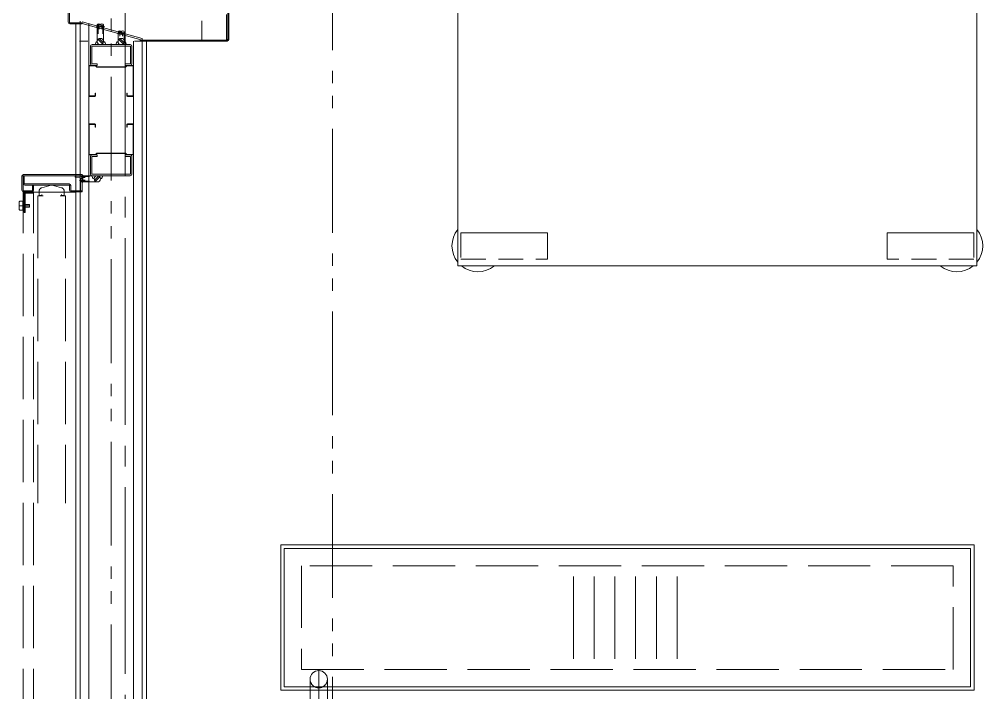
# Model space of a CAD drawing. Units: millimetres at full size. Extents: x -12803 to 120774, y -9413 to 101127.
# Drawn here: x 84822 to 86214, y 14629 to 15603 of the extents above; entities that cross this region are included whole.
import ezdxf

# ---------------------------------------------------------------- set-up
doc = ezdxf.new("R2010")
doc.units = ezdxf.units.MM
doc.header["$LTSCALE"] = 30
for name, pattern in [('CHAIN2', [12, 9, -1, 1, -1]), ('DASHED1', [1.8, 1.2, -0.6]), ('DASHED3', [4, 3, -1]), ('DOUBLE_CHAIN1', [8.8, 5, -1, 0.6, -0.6, 0.6, -1])]:
    doc.linetypes.add(name, pattern=pattern)
doc.layers.add('0-0_NoName', color=7, linetype='Continuous')
for name, color, linetype, lineweight in [('0-A_AIHO34-移動式板金', 7, 'Continuous', 15), ('0-B_AIHO37-移動式板金隠れ線', 7, 'DASHED1', 15), ('0-C_AIHO34-移動式板金LL', 7, 'Continuous', 15), ('0-D_AIHO47-移動式板金アウトライン', 7, 'DASHED1', 15), ('2-0_通芯', 7, 'DOUBLE_CHAIN1', 15), ('2-2_間仕切り芯', 7, 'DOUBLE_CHAIN1', 15), ('2-3_間仕切り', 7, 'Continuous', 15), ('2-A_建具', 7, 'Continuous', 15), ('2-B_金物', 7, 'Continuous', 15), ('3-2_AIHO08-壁芯', 7, 'CHAIN2', 15)]:
    doc.layers.add(name, color=color, linetype=linetype, lineweight=lineweight)

# ---------------------------------------------------------------- blocks, each defined once
blk = doc.blocks.new('グループ部品-732')
at = {"layer": '0-A_AIHO34-移動式板金'}
for p, q in [((85455.36, 15846.41), (85455.36, 15246.41)), ((86205.36, 15246.41), (86205.36, 15846.41)), ((85455.36, 15246.41), (86205.36, 15246.41))]:
    blk.add_line(p, q, dxfattribs=at)
at = {"layer": '0-B_AIHO37-移動式板金隠れ線'}
for p, q in [((85459.86, 15294.41), (85584.86, 15294.41)), ((85584.86, 15294.41), (85584.86, 15256.41)), ((86200.86, 15294.41), (86075.86, 15294.41)), ((86075.86, 15294.41), (86075.86, 15256.41)), ((86200.86, 15294.41), (86200.86, 15256.41)), ((86200.86, 15256.41), (86075.86, 15256.41))]:
    blk.add_line(p, q, dxfattribs=at)
blk.add_lwpolyline([(85459.86, 15294.41), (85459.86, 15256.41), (85584.86, 15256.41)], dxfattribs=at)
at = {"layer": '0-C_AIHO34-移動式板金LL'}
for centre, start, end in [((85484.36, 15275.41), 140.65417, 219.34583), ((86176.36, 15275.41), 320.65417, 39.34583), ((85484.36, 15275.41), 230.65417, 309.34583), ((86176.36, 15275.41), 230.65417, 309.34583)]:
    blk.add_arc(centre, 37.5, start, end, dxfattribs=at)
at = {"layer": '0-D_AIHO47-移動式板金アウトライン', "linetype": 'Continuous'}
blk.add_lwpolyline([(85455.36, 15246.41), (86205.36, 15246.41), (86205.36, 15846.41), (85455.36, 15846.41)], close=True, dxfattribs=at)
at = {"layer": '0-D_AIHO47-移動式板金アウトライン'}
for points in [[(85584.86, 15294.41), (85459.86, 15294.41), (85459.86, 15256.41), (85584.86, 15256.41)], [(86075.86, 15294.41), (86200.86, 15294.41), (86200.86, 15256.41), (86075.86, 15256.41)]]:
    blk.add_lwpolyline(points, close=True, dxfattribs=at)
at = {"layer": '2-2_間仕切り芯'}
blk.add_line((84954.36, 20799.98), (84954.36, 8296.99), dxfattribs=at)
at = {"layer": '2-3_間仕切り'}
for p, q in [((84903.36, 15596.41), (84903.36, 14428.41)), ((84909.36, 15596.41), (84909.36, 14428.41)), ((84921.86, 15596.41), (84921.86, 14428.41)), ((84986.86, 15571.41), (84986.86, 14428.41)), ((84999.36, 15571.41), (84999.36, 14517.41)), ((85005.36, 15571.41), (85005.36, 14528.91))]:
    blk.add_line(p, q, dxfattribs=at)
at = {"layer": '2-A_建具', "linetype": 'DASHED3'}
for p, q in [((85085.36, 16800.56), (85085.36, 15571.41)), ((84999.36, 15575.31), (84909.36, 15600.31)), ((84909.36, 15600.31), (84909.36, 15598.01)), ((84999.36, 15573.01), (84909.36, 15598.01)), ((84999.36, 15573.01), (84999.36, 15575.31)), ((84867.81, 15363.34), (84854, 15359.44)), ((84868.9, 15363.34), (84882.71, 15359.44)), ((84827.36, 13373.91), (84827.36, 15353.41)), ((84902.36, 15352.91), (84827.36, 15352.91)), ((84828.56, 15323.41), (84828.56, 15351.01)), ((84830.96, 15353.41), (84841.56, 15353.41)), ((84841.56, 15351.81), (84841.56, 15353.41)), ((84842.36, 13373.91), (84842.36, 15353.41)), ((84855.86, 15347.51), (84848.36, 15347.51)), ((84848.36, 15347.51), (84848.36, 14903.41)), ((84850.36, 15354.63), (84850.36, 15348.71)), ((84850.66, 15348.41), (84854.36, 15348.41)), ((84854.36, 15349.61), (84854.36, 15348.41)), ((84888.36, 15347.51), (84880.86, 15347.51)), ((84882.36, 15349.61), (84882.36, 15348.41)), ((84882.36, 15348.41), (84886.06, 15348.41)), ((84886.36, 15354.63), (84886.36, 15348.71)), ((84888.36, 15347.51), (84888.36, 14903.41)), ((84822.56, 15339.91), (84821.56, 15338.91)), ((84821.56, 15338.91), (84821.56, 15327.91)), ((84821.56, 15333.41), (84836.56, 15333.41)), ((84822.56, 15339.91), (84826.06, 15339.91)), ((84826.56, 15339.41), (84826.06, 15339.91)), ((84826.56, 15339.41), (84826.56, 15327.41)), ((84826.56, 15338.41), (84827.36, 15338.41)), ((84836.16, 15335.41), (84827.36, 15335.41)), ((84836.16, 15331.41), (84827.36, 15331.41)), ((84836.56, 15335.01), (84836.16, 15335.41)), ((84821.56, 15327.91), (84822.56, 15326.91)), ((84822.56, 15326.91), (84826.06, 15326.91)), ((84826.56, 15327.41), (84826.06, 15326.91)), ((84826.56, 15328.41), (84827.36, 15328.41)), ((84828.56, 15323.41), (84830.16, 15323.41)), ((85254.36, 14477.41), (85254.36, 14662.41))]:
    blk.add_line(p, q, dxfattribs=at)
at = {"layer": '2-A_建具'}
for p, q in [((84892.36, 15619.01), (84892.36, 15598.81)), ((84893.96, 15619.81), (84893.96, 15598.01)), ((85121.16, 15574.01), (85121.16, 15609.81)), ((85122.76, 15573.01), (85122.76, 15619.81)), ((85124.36, 15573.81), (85124.36, 15619.01)), ((84912.36, 15598.01), (84893.96, 15598.01)), ((84894.76, 15596.41), (84912.36, 15596.41)), ((84912.36, 15598.01), (84912.36, 15596.41)), ((84934.36, 15594.91), (84934.36, 15570.91)), ((84935.36, 15596.07), (84935.36, 15582.21)), ((84936.86, 15596.4), (84936.86, 15588.65)), ((84943.36, 15594.91), (84943.36, 15570.91)), ((84940.86, 15593.42), (84940.86, 15588.65)), ((84942.36, 15593.76), (84942.36, 15582.21)), ((84964.36, 15584.91), (84964.36, 15570.91)), ((84965.36, 15586.07), (84965.36, 15582.21)), ((84966.86, 15586.4), (84966.86, 15578.65)), ((84970.86, 15583.42), (84970.86, 15578.65)), ((84972.36, 15583.76), (84972.36, 15582.21)), ((84973.36, 15584.91), (84973.36, 15570.91)), ((84920.86, 15571.41), (84908.36, 15571.41)), ((84981.96, 15566.41), (84926.76, 15566.41)), ((84941.72, 15567.44), (84935.39, 15573.78)), ((84943.14, 15568.86), (84936.99, 15575.01)), ((84971.72, 15567.44), (84965.39, 15573.78)), ((84973.14, 15568.86), (84966.99, 15575.01)), ((84987.86, 15571.41), (85121.96, 15571.41)), ((84996.36, 15571.41), (84996.36, 15573.01)), ((85122.76, 15573.01), (84996.36, 15573.01)), ((85122.76, 15574.01), (85121.16, 15574.01)), ((84924.36, 15564.01), (84924.36, 15538.81)), ((84926.66, 15564.11), (84926.66, 15538.71)), ((84982.06, 15564.11), (84926.66, 15564.11)), ((84982.06, 15564.11), (84982.06, 15538.71)), ((84984.36, 15564.01), (84984.36, 15538.81)), ((84934.36, 15538.71), (84926.66, 15538.71)), ((84934.36, 15538.71), (84934.36, 15536.41)), ((84974.36, 15538.71), (84974.36, 15536.41)), ((84982.06, 15538.71), (84974.36, 15538.71)), ((84921.86, 15535.21), (84921.86, 15492.61)), ((84922.66, 15535.61), (84922.66, 15492.21)), ((84931.52, 15535.61), (84922.66, 15535.61)), ((84923.06, 15536.41), (84934.36, 15536.41)), ((84931.52, 15535.61), (84933.52, 15533.61)), ((84932.21, 15536.06), (84933.86, 15534.41)), ((84975.19, 15533.61), (84933.52, 15533.61)), ((84974.86, 15534.41), (84933.86, 15534.41)), ((84974.36, 15536.41), (84985.66, 15536.41)), ((84974.86, 15534.41), (84976.5, 15536.06)), ((84975.19, 15533.61), (84977.19, 15535.61)), ((84986.06, 15535.61), (84977.19, 15535.61)), ((84986.06, 15535.61), (84986.06, 15492.21)), ((84986.86, 15535.21), (84986.86, 15492.61)), ((84931.06, 15496.41), (84931.06, 15492.21)), ((84931.06, 15496.41), (84931.86, 15496.41)), ((84931.86, 15496.41), (84931.86, 15492.61)), ((84976.86, 15496.41), (84976.86, 15492.61)), ((84976.86, 15496.41), (84977.66, 15496.41)), ((84977.66, 15496.41), (84977.66, 15492.21)), ((84931.06, 15492.21), (84922.66, 15492.21)), ((84923.06, 15491.41), (84930.66, 15491.41)), ((84986.06, 15492.21), (84977.66, 15492.21)), ((84978.06, 15491.41), (84985.66, 15491.41)), ((84921.86, 15408.01), (84921.86, 15450.61)), ((84922.66, 15407.61), (84922.66, 15451.01)), ((84922.66, 15451.01), (84931.06, 15451.01)), ((84930.66, 15451.81), (84923.06, 15451.81)), ((84931.86, 15446.81), (84931.86, 15450.61)), ((84977.66, 15451.01), (84986.06, 15451.01)), ((84977.66, 15446.81), (84977.66, 15451.01)), ((84985.66, 15451.81), (84978.06, 15451.81)), ((84986.86, 15408.01), (84986.86, 15450.61)), ((84922.66, 15407.61), (84931.52, 15407.61)), ((84923.06, 15406.81), (84934.36, 15406.81)), ((84924.36, 15379.21), (84924.36, 15404.41)), ((84926.66, 15404.51), (84934.36, 15404.51)), ((84926.66, 15379.11), (84926.66, 15404.51)), ((84933.52, 15409.61), (84931.52, 15407.61)), ((84933.86, 15408.81), (84932.21, 15407.16)), ((84933.52, 15409.61), (84975.19, 15409.61)), ((84933.86, 15408.81), (84974.86, 15408.81)), ((84934.36, 15404.51), (84934.36, 15406.81)), ((84974.36, 15404.51), (84982.06, 15404.51)), ((84976.5, 15407.16), (84974.86, 15408.81)), ((84977.19, 15407.61), (84975.19, 15409.61)), ((84984.36, 15379.21), (84984.36, 15404.41)), ((84825.36, 15376.01), (84825.36, 15355.81)), ((84826.96, 15376.81), (84912.36, 15376.81)), ((84826.96, 15376.81), (84826.96, 15355.01)), ((84912.36, 15378.41), (84827.76, 15378.41)), ((84909.06, 15374.51), (84902.36, 15374.51)), ((84910.06, 15355.01), (84910.06, 15373.51)), ((84910.46, 15376.81), (84934.36, 15376.81)), ((84911.61, 15375.81), (84923.16, 15375.81)), ((84911.94, 15374.31), (84916.72, 15374.31)), ((84912.36, 15378.41), (84912.36, 15376.81)), ((84926.76, 15376.81), (84981.96, 15376.81)), ((84936.22, 15376.41), (84930.26, 15370.44)), ((84937.82, 15375.18), (84931.49, 15368.84)), ((84828.56, 15365.01), (84893.56, 15365.01)), ((84829.36, 15363.41), (84894.36, 15363.41)), ((84840.76, 15363.41), (84840.76, 15355.01)), ((84842.36, 15363.41), (84842.36, 15355.81)), ((84894.36, 15363.41), (84894.36, 15355.81)), ((84895.96, 15362.61), (84895.96, 15355.01)), ((84908.97, 15370.31), (84916.72, 15370.31)), ((84909.3, 15368.81), (84923.16, 15368.81)), ((84910.46, 15367.81), (84934.36, 15367.81)), ((84840.76, 15355.01), (84826.96, 15355.01)), ((84839.96, 15353.41), (84827.76, 15353.41)), ((84895.96, 15355.01), (84912.36, 15355.01)), ((84912.36, 15353.41), (84896.76, 15353.41)), ((85241.86, 14591.41), (85241.86, 14648.91)), ((85266.86, 14591.41), (85266.86, 14648.91))]:
    blk.add_line(p, q, dxfattribs=at)
for points in [[(84931.86, 15446.81), (84931.06, 15446.81), (84931.06, 15451.01)], [(84977.66, 15446.81), (84976.86, 15446.81), (84976.86, 15450.61)], [(84977.19, 15407.61), (84986.06, 15407.61), (84986.06, 15451.01)], [(84926.66, 15379.11), (84982.06, 15379.11), (84982.06, 15404.51)], [(84974.36, 15404.51), (84974.36, 15406.81), (84985.66, 15406.81)], [(84826.96, 15375.81), (84828.56, 15375.81), (84828.56, 15365.01)], [(84908.96, 15376.81), (84902.36, 15376.81), (84902.36, 15374.51)], [(84912.36, 15353.41), (84912.36, 15355.01), (84912.36, 15373.41)]]:
    blk.add_lwpolyline(points, dxfattribs=at)
at = {"layer": '2-A_建具', "linetype": 'DASHED3'}
for points in [[(84830.16, 15323.41), (84830.16, 15351.81), (84841.56, 15351.81)], [(84836.56, 15335.01), (84836.56, 15331.81), (84836.16, 15331.41)]]:
    blk.add_lwpolyline(points, dxfattribs=at)
at = {"layer": '2-A_建具'}
for centre in [(84938.86, 15570.91), (84968.86, 15570.91), (84934.36, 15372.31)]:
    blk.add_circle(centre, 4.5, dxfattribs=at)
for centre, radius, start, end in [((84894.76, 15598.81), 2.4, 180, 270), ((84936.61, 15593.97), 2.44, 22.61986, 157.38014), ((84941.11, 15593.97), 2.44, 22.61986, 157.38014), ((84941.11, 15595.85), 2.44, 202.61986, 337.38014), ((84934.36, 15593.01), 1, 180, 0), ((84936.16, 15593.01), 1, 205.84193, 0), ((84937.96, 15593.01), 1, 205.84193, 0), ((84939.76, 15593.01), 1, 205.84193, 0), ((84941.56, 15593.01), 1, 205.84193, 0), ((84943.36, 15593.01), 1, 205.84193, 0), ((84964.36, 15583.01), 1, 180, 0), ((84966.61, 15583.97), 2.44, 22.61986, 157.38014), ((84966.16, 15583.01), 1, 205.84193, 0), ((84967.96, 15583.01), 1, 205.84193, 0), ((84971.11, 15583.97), 2.44, 22.61986, 157.38014), ((84971.11, 15585.85), 2.44, 202.61986, 337.38014), ((84969.76, 15583.01), 1, 205.84193, 0), ((84971.56, 15583.01), 1, 205.84193, 0), ((84973.36, 15583.01), 1, 205.84193, 0), ((84926.76, 15564.01), 2.4, 90, 180), ((84935.4, 15566.98), 4.02, 104.9838, 188.17994), ((84942.32, 15566.98), 4.02, 351.82006, 75.0162), ((84965.4, 15566.98), 4.02, 104.9838, 188.17994), ((84972.32, 15566.98), 4.02, 351.82006, 75.0162), ((84981.96, 15564.01), 2.4, 0, 90), ((85121.96, 15573.81), 2.4, 270, 0), ((84926.76, 15538.81), 2.4, 180, 270), ((84981.96, 15538.81), 2.4, 270, 0), ((84923.06, 15535.21), 1.2, 90, 180), ((84931.36, 15535.21), 1.2, 45, 90), ((84977.35, 15535.21), 1.2, 90, 135), ((84985.66, 15535.21), 1.2, 0, 90), ((84923.06, 15492.61), 1.2, 180, 270), ((84930.66, 15492.61), 1.2, 270, 0), ((84978.06, 15492.61), 1.2, 180, 270), ((84985.66, 15492.61), 1.2, 270, 0), ((84923.06, 15450.61), 1.2, 90, 180), ((84930.66, 15450.61), 1.2, 0, 90), ((84978.06, 15450.61), 1.2, 90, 180), ((84985.66, 15450.61), 1.2, 0, 90), ((84923.06, 15408.01), 1.2, 180, 270), ((84926.76, 15404.41), 2.4, 90, 180), ((84931.36, 15408.01), 1.2, 270, 315), ((84977.35, 15408.01), 1.2, 225, 270), ((84981.96, 15404.41), 2.4, 0, 90), ((84985.66, 15408.01), 1.2, 270, 0), ((84827.76, 15376.01), 2.4, 90, 180), ((84911.39, 15374.56), 2.44, 112.61986, 247.38014), ((84911.39, 15370.06), 2.44, 112.61986, 247.38014), ((84908.96, 15373.41), 3.4, 0, 90), ((84909.06, 15373.51), 1, 0, 90), ((84909.52, 15374.56), 2.44, 292.61986, 67.38014), ((84912.36, 15376.81), 1, 295.84193, 90), ((84912.36, 15375.01), 1, 295.84193, 90), ((84912.36, 15373.21), 1, 295.84193, 90), ((84912.36, 15371.41), 1, 295.84193, 90), ((84926.76, 15379.21), 2.4, 180, 270), ((84930.9, 15376.24), 4.02, 171.82006, 255.0162), ((84937.82, 15376.24), 4.02, 284.9838, 8.17994), ((84981.96, 15379.21), 2.4, 270, 0), ((84829.36, 15365.81), 2.4, 180, 270), ((84893.56, 15362.61), 2.4, 0, 90), ((84912.36, 15369.61), 1, 295.84193, 90), ((84912.36, 15367.81), 1, 270, 90), ((84827.76, 15355.81), 2.4, 180, 270), ((84839.96, 15355.81), 2.4, 270, 0), ((84896.76, 15355.81), 2.4, 180, 270), ((85254.36, 14648.91), 12.5, 0, 180)]:
    blk.add_arc(centre, radius, start, end, dxfattribs=at)
at = {"layer": '2-A_建具', "linetype": 'DASHED3'}
for centre, radius, start, end in [((84855.36, 15354.63), 5, 105.75454, 180), ((84868.36, 15361.41), 2, 74.24546, 105.75454), ((84881.36, 15354.63), 5, 0, 74.24546), ((84830.96, 15351.01), 2.4, 90, 180), ((84850.66, 15348.71), 0.3, 180, 270), ((84886.06, 15348.71), 0.3, 270, 0), ((85254.36, 14648.91), 12.5, 180, 0)]:
    blk.add_arc(centre, radius, start, end, dxfattribs=at)
at = {"layer": '2-B_金物'}
for p, q in [((85199.36, 14842.91), (85199.36, 14632.91)), ((86201.36, 14842.91), (85199.36, 14842.91)), ((86201.36, 14632.91), (86201.36, 14842.91)), ((85204.36, 14837.91), (85204.36, 14637.91)), ((86196.36, 14837.91), (85204.36, 14837.91)), ((86196.36, 14637.91), (86196.36, 14837.91)), ((85622.28, 14678.47), (85622.28, 14797.35)), ((85652.28, 14678.47), (85652.28, 14797.35)), ((85682.28, 14678.47), (85682.28, 14797.35)), ((85712.28, 14678.47), (85712.28, 14797.35)), ((85742.28, 14678.47), (85742.28, 14797.35)), ((85772.28, 14678.47), (85772.28, 14797.35)), ((85204.36, 14637.91), (86196.36, 14637.91)), ((85199.36, 14632.91), (86201.36, 14632.91))]:
    blk.add_line(p, q, dxfattribs=at)
at = {"layer": '2-B_金物', "linetype": 'DASHED3'}
for p, q in [((85229.36, 14812.91), (85229.36, 14662.91)), ((86171.36, 14812.91), (85229.36, 14812.91)), ((86171.36, 14662.91), (86171.36, 14812.91)), ((85229.36, 14662.91), (86171.36, 14662.91))]:
    blk.add_line(p, q, dxfattribs=at)
at = {"layer": '3-2_AIHO08-壁芯'}
blk.add_line((84974.36, 19246.41), (84974.36, 13296.41), dxfattribs=at)
blk = doc.blocks.new('グループ部品-763')
at = {"layer": '0-A_AIHO34-移動式板金'}
for p, q in [((85455.36, 15846.41), (85455.36, 15246.41)), ((86205.36, 15246.41), (86205.36, 15846.41)), ((85455.36, 15246.41), (86205.36, 15246.41))]:
    blk.add_line(p, q, dxfattribs=at)
at = {"layer": '0-B_AIHO37-移動式板金隠れ線'}
for p, q in [((85459.86, 15294.41), (85584.86, 15294.41)), ((85584.86, 15294.41), (85584.86, 15256.41)), ((86200.86, 15294.41), (86075.86, 15294.41)), ((86075.86, 15294.41), (86075.86, 15256.41)), ((86200.86, 15294.41), (86200.86, 15256.41)), ((86200.86, 15256.41), (86075.86, 15256.41))]:
    blk.add_line(p, q, dxfattribs=at)
blk.add_lwpolyline([(85459.86, 15294.41), (85459.86, 15256.41), (85584.86, 15256.41)], dxfattribs=at)
at = {"layer": '0-C_AIHO34-移動式板金LL'}
for centre, start, end in [((85484.36, 15275.41), 140.65417, 219.34583), ((86176.36, 15275.41), 320.65417, 39.34583), ((85484.36, 15275.41), 230.65417, 309.34583), ((86176.36, 15275.41), 230.65417, 309.34583)]:
    blk.add_arc(centre, 37.5, start, end, dxfattribs=at)
at = {"layer": '0-D_AIHO47-移動式板金アウトライン', "linetype": 'Continuous'}
blk.add_lwpolyline([(85455.36, 15246.41), (86205.36, 15246.41), (86205.36, 15846.41), (85455.36, 15846.41)], close=True, dxfattribs=at)
at = {"layer": '0-D_AIHO47-移動式板金アウトライン'}
for points in [[(85584.86, 15294.41), (85459.86, 15294.41), (85459.86, 15256.41), (85584.86, 15256.41)], [(86075.86, 15294.41), (86200.86, 15294.41), (86200.86, 15256.41), (86075.86, 15256.41)]]:
    blk.add_lwpolyline(points, close=True, dxfattribs=at)
at = {"layer": '2-2_間仕切り芯'}
blk.add_line((84954.36, 20799.98), (84954.36, 8296.99), dxfattribs=at)
at = {"layer": '2-A_建具', "linetype": 'DASHED3'}
for p, q in [((85085.36, 16800.56), (85085.36, 15571.41)), ((84999.36, 15575.31), (84909.36, 15600.31)), ((84909.36, 15600.31), (84909.36, 15598.01)), ((84999.36, 15573.01), (84909.36, 15598.01)), ((84999.36, 15573.01), (84999.36, 15575.31)), ((84867.81, 15363.34), (84854, 15359.44)), ((84868.9, 15363.34), (84882.71, 15359.44)), ((84827.36, 13373.91), (84827.36, 15353.41)), ((84902.36, 15352.91), (84827.36, 15352.91)), ((84828.56, 15323.41), (84828.56, 15351.01)), ((84830.96, 15353.41), (84841.56, 15353.41)), ((84841.56, 15351.81), (84841.56, 15353.41)), ((84842.36, 13373.91), (84842.36, 15353.41)), ((84855.86, 15347.51), (84848.36, 15347.51)), ((84848.36, 15347.51), (84848.36, 14903.41)), ((84850.36, 15354.63), (84850.36, 15348.71)), ((84850.66, 15348.41), (84854.36, 15348.41)), ((84854.36, 15349.61), (84854.36, 15348.41)), ((84888.36, 15347.51), (84880.86, 15347.51)), ((84882.36, 15349.61), (84882.36, 15348.41)), ((84882.36, 15348.41), (84886.06, 15348.41)), ((84886.36, 15354.63), (84886.36, 15348.71)), ((84888.36, 15347.51), (84888.36, 14903.41)), ((84822.56, 15339.91), (84821.56, 15338.91)), ((84821.56, 15338.91), (84821.56, 15327.91)), ((84821.56, 15333.41), (84836.56, 15333.41)), ((84822.56, 15339.91), (84826.06, 15339.91)), ((84826.56, 15339.41), (84826.06, 15339.91)), ((84826.56, 15339.41), (84826.56, 15327.41)), ((84826.56, 15338.41), (84827.36, 15338.41)), ((84836.16, 15335.41), (84827.36, 15335.41)), ((84836.16, 15331.41), (84827.36, 15331.41)), ((84836.56, 15335.01), (84836.16, 15335.41)), ((84821.56, 15327.91), (84822.56, 15326.91)), ((84822.56, 15326.91), (84826.06, 15326.91)), ((84826.56, 15327.41), (84826.06, 15326.91)), ((84826.56, 15328.41), (84827.36, 15328.41)), ((84828.56, 15323.41), (84830.16, 15323.41))]:
    blk.add_line(p, q, dxfattribs=at)
at = {"layer": '2-A_建具'}
for p, q in [((84892.36, 15619.01), (84892.36, 15598.81)), ((84893.96, 15619.81), (84893.96, 15598.01)), ((85121.16, 15574.01), (85121.16, 15609.81)), ((85122.76, 15573.01), (85122.76, 15619.81)), ((85124.36, 15573.81), (85124.36, 15619.01)), ((84912.36, 15598.01), (84893.96, 15598.01)), ((84894.76, 15596.41), (84912.36, 15596.41)), ((84912.36, 15598.01), (84912.36, 15596.41)), ((84934.36, 15594.91), (84934.36, 15570.91)), ((84935.36, 15596.07), (84935.36, 15582.21)), ((84936.86, 15596.4), (84936.86, 15588.65)), ((84943.36, 15594.91), (84943.36, 15570.91)), ((84940.86, 15593.42), (84940.86, 15588.65)), ((84942.36, 15593.76), (84942.36, 15582.21)), ((84964.36, 15584.91), (84964.36, 15570.91)), ((84965.36, 15586.07), (84965.36, 15582.21)), ((84966.86, 15586.4), (84966.86, 15578.65)), ((84970.86, 15583.42), (84970.86, 15578.65)), ((84972.36, 15583.76), (84972.36, 15582.21)), ((84973.36, 15584.91), (84973.36, 15570.91)), ((84920.86, 15571.41), (84908.36, 15571.41)), ((84981.96, 15566.41), (84926.76, 15566.41)), ((84941.72, 15567.44), (84935.39, 15573.78)), ((84943.14, 15568.86), (84936.99, 15575.01)), ((84971.72, 15567.44), (84965.39, 15573.78)), ((84973.14, 15568.86), (84966.99, 15575.01)), ((84987.86, 15571.41), (85121.96, 15571.41)), ((84996.36, 15571.41), (84996.36, 15573.01)), ((85122.76, 15573.01), (84996.36, 15573.01)), ((85122.76, 15574.01), (85121.16, 15574.01)), ((84924.36, 15564.01), (84924.36, 15538.81)), ((84926.66, 15564.11), (84926.66, 15538.71)), ((84982.06, 15564.11), (84926.66, 15564.11)), ((84982.06, 15564.11), (84982.06, 15538.71)), ((84984.36, 15564.01), (84984.36, 15538.81)), ((84934.36, 15538.71), (84926.66, 15538.71)), ((84934.36, 15538.71), (84934.36, 15536.41)), ((84974.36, 15538.71), (84974.36, 15536.41)), ((84982.06, 15538.71), (84974.36, 15538.71)), ((84921.86, 15535.21), (84921.86, 15492.61)), ((84922.66, 15535.61), (84922.66, 15492.21)), ((84931.52, 15535.61), (84922.66, 15535.61)), ((84923.06, 15536.41), (84934.36, 15536.41)), ((84931.52, 15535.61), (84933.52, 15533.61)), ((84932.21, 15536.06), (84933.86, 15534.41)), ((84975.19, 15533.61), (84933.52, 15533.61)), ((84974.86, 15534.41), (84933.86, 15534.41)), ((84974.36, 15536.41), (84985.66, 15536.41)), ((84974.86, 15534.41), (84976.5, 15536.06)), ((84975.19, 15533.61), (84977.19, 15535.61)), ((84986.06, 15535.61), (84977.19, 15535.61)), ((84986.06, 15535.61), (84986.06, 15492.21)), ((84986.86, 15535.21), (84986.86, 15492.61)), ((84931.06, 15496.41), (84931.06, 15492.21)), ((84931.06, 15496.41), (84931.86, 15496.41)), ((84931.86, 15496.41), (84931.86, 15492.61)), ((84976.86, 15496.41), (84976.86, 15492.61)), ((84976.86, 15496.41), (84977.66, 15496.41)), ((84977.66, 15496.41), (84977.66, 15492.21)), ((84931.06, 15492.21), (84922.66, 15492.21)), ((84923.06, 15491.41), (84930.66, 15491.41)), ((84986.06, 15492.21), (84977.66, 15492.21)), ((84978.06, 15491.41), (84985.66, 15491.41)), ((84921.86, 15408.01), (84921.86, 15450.61)), ((84922.66, 15407.61), (84922.66, 15451.01)), ((84922.66, 15451.01), (84931.06, 15451.01)), ((84930.66, 15451.81), (84923.06, 15451.81)), ((84931.86, 15446.81), (84931.86, 15450.61)), ((84977.66, 15451.01), (84986.06, 15451.01)), ((84977.66, 15446.81), (84977.66, 15451.01)), ((84985.66, 15451.81), (84978.06, 15451.81)), ((84986.86, 15408.01), (84986.86, 15450.61)), ((84922.66, 15407.61), (84931.52, 15407.61)), ((84923.06, 15406.81), (84934.36, 15406.81)), ((84924.36, 15379.21), (84924.36, 15404.41)), ((84926.66, 15404.51), (84934.36, 15404.51)), ((84926.66, 15379.11), (84926.66, 15404.51)), ((84933.52, 15409.61), (84931.52, 15407.61)), ((84933.86, 15408.81), (84932.21, 15407.16)), ((84933.52, 15409.61), (84975.19, 15409.61)), ((84933.86, 15408.81), (84974.86, 15408.81)), ((84934.36, 15404.51), (84934.36, 15406.81)), ((84974.36, 15404.51), (84982.06, 15404.51)), ((84976.5, 15407.16), (84974.86, 15408.81)), ((84977.19, 15407.61), (84975.19, 15409.61)), ((84984.36, 15379.21), (84984.36, 15404.41)), ((84825.36, 15376.01), (84825.36, 15355.81)), ((84826.96, 15376.81), (84912.36, 15376.81)), ((84826.96, 15376.81), (84826.96, 15355.01)), ((84912.36, 15378.41), (84827.76, 15378.41)), ((84909.06, 15374.51), (84902.36, 15374.51)), ((84910.06, 15355.01), (84910.06, 15373.51)), ((84910.46, 15376.81), (84934.36, 15376.81)), ((84911.61, 15375.81), (84923.16, 15375.81)), ((84911.94, 15374.31), (84916.72, 15374.31)), ((84912.36, 15378.41), (84912.36, 15376.81)), ((84926.76, 15376.81), (84981.96, 15376.81)), ((84936.22, 15376.41), (84930.26, 15370.44)), ((84937.82, 15375.18), (84931.49, 15368.84)), ((84828.56, 15365.01), (84893.56, 15365.01)), ((84829.36, 15363.41), (84894.36, 15363.41)), ((84840.76, 15363.41), (84840.76, 15355.01)), ((84842.36, 15363.41), (84842.36, 15355.81)), ((84894.36, 15363.41), (84894.36, 15355.81)), ((84895.96, 15362.61), (84895.96, 15355.01)), ((84908.97, 15370.31), (84916.72, 15370.31)), ((84909.3, 15368.81), (84923.16, 15368.81)), ((84910.46, 15367.81), (84934.36, 15367.81)), ((84840.76, 15355.01), (84826.96, 15355.01)), ((84839.96, 15353.41), (84827.76, 15353.41)), ((84895.96, 15355.01), (84912.36, 15355.01)), ((84912.36, 15353.41), (84896.76, 15353.41))]:
    blk.add_line(p, q, dxfattribs=at)
for points in [[(84931.86, 15446.81), (84931.06, 15446.81), (84931.06, 15451.01)], [(84977.66, 15446.81), (84976.86, 15446.81), (84976.86, 15450.61)], [(84977.19, 15407.61), (84986.06, 15407.61), (84986.06, 15451.01)], [(84926.66, 15379.11), (84982.06, 15379.11), (84982.06, 15404.51)], [(84974.36, 15404.51), (84974.36, 15406.81), (84985.66, 15406.81)], [(84826.96, 15375.81), (84828.56, 15375.81), (84828.56, 15365.01)], [(84908.96, 15376.81), (84902.36, 15376.81), (84902.36, 15374.51)], [(84912.36, 15353.41), (84912.36, 15355.01), (84912.36, 15373.41)]]:
    blk.add_lwpolyline(points, dxfattribs=at)
at = {"layer": '2-A_建具', "linetype": 'DASHED3'}
for points in [[(84830.16, 15323.41), (84830.16, 15351.81), (84841.56, 15351.81)], [(84836.56, 15335.01), (84836.56, 15331.81), (84836.16, 15331.41)]]:
    blk.add_lwpolyline(points, dxfattribs=at)
at = {"layer": '2-A_建具'}
for centre in [(84938.86, 15570.91), (84968.86, 15570.91), (84934.36, 15372.31)]:
    blk.add_circle(centre, 4.5, dxfattribs=at)
for centre, radius, start, end in [((84894.76, 15598.81), 2.4, 180, 270), ((84936.61, 15593.97), 2.44, 22.61986, 157.38014), ((84941.11, 15593.97), 2.44, 22.61986, 157.38014), ((84941.11, 15595.85), 2.44, 202.61986, 337.38014), ((84934.36, 15593.01), 1, 180, 0), ((84936.16, 15593.01), 1, 205.84193, 0), ((84937.96, 15593.01), 1, 205.84193, 0), ((84939.76, 15593.01), 1, 205.84193, 0), ((84941.56, 15593.01), 1, 205.84193, 0), ((84943.36, 15593.01), 1, 205.84193, 0), ((84964.36, 15583.01), 1, 180, 0), ((84966.61, 15583.97), 2.44, 22.61986, 157.38014), ((84966.16, 15583.01), 1, 205.84193, 0), ((84967.96, 15583.01), 1, 205.84193, 0), ((84971.11, 15583.97), 2.44, 22.61986, 157.38014), ((84971.11, 15585.85), 2.44, 202.61986, 337.38014), ((84969.76, 15583.01), 1, 205.84193, 0), ((84971.56, 15583.01), 1, 205.84193, 0), ((84973.36, 15583.01), 1, 205.84193, 0), ((84926.76, 15564.01), 2.4, 90, 180), ((84935.4, 15566.98), 4.02, 104.9838, 188.17994), ((84942.32, 15566.98), 4.02, 351.82006, 75.0162), ((84965.4, 15566.98), 4.02, 104.9838, 188.17994), ((84972.32, 15566.98), 4.02, 351.82006, 75.0162), ((84981.96, 15564.01), 2.4, 0, 90), ((85121.96, 15573.81), 2.4, 270, 0), ((84926.76, 15538.81), 2.4, 180, 270), ((84981.96, 15538.81), 2.4, 270, 0), ((84923.06, 15535.21), 1.2, 90, 180), ((84931.36, 15535.21), 1.2, 45, 90), ((84977.35, 15535.21), 1.2, 90, 135), ((84985.66, 15535.21), 1.2, 0, 90), ((84923.06, 15492.61), 1.2, 180, 270), ((84930.66, 15492.61), 1.2, 270, 0), ((84978.06, 15492.61), 1.2, 180, 270), ((84985.66, 15492.61), 1.2, 270, 0), ((84923.06, 15450.61), 1.2, 90, 180), ((84930.66, 15450.61), 1.2, 0, 90), ((84978.06, 15450.61), 1.2, 90, 180), ((84985.66, 15450.61), 1.2, 0, 90), ((84923.06, 15408.01), 1.2, 180, 270), ((84926.76, 15404.41), 2.4, 90, 180), ((84931.36, 15408.01), 1.2, 270, 315), ((84977.35, 15408.01), 1.2, 225, 270), ((84981.96, 15404.41), 2.4, 0, 90), ((84985.66, 15408.01), 1.2, 270, 0), ((84827.76, 15376.01), 2.4, 90, 180), ((84911.39, 15374.56), 2.44, 112.61986, 247.38014), ((84911.39, 15370.06), 2.44, 112.61986, 247.38014), ((84908.96, 15373.41), 3.4, 0, 90), ((84909.06, 15373.51), 1, 0, 90), ((84909.52, 15374.56), 2.44, 292.61986, 67.38014), ((84912.36, 15376.81), 1, 295.84193, 90), ((84912.36, 15375.01), 1, 295.84193, 90), ((84912.36, 15373.21), 1, 295.84193, 90), ((84912.36, 15371.41), 1, 295.84193, 90), ((84926.76, 15379.21), 2.4, 180, 270), ((84930.9, 15376.24), 4.02, 171.82006, 255.0162), ((84937.82, 15376.24), 4.02, 284.9838, 8.17994), ((84981.96, 15379.21), 2.4, 270, 0), ((84829.36, 15365.81), 2.4, 180, 270), ((84893.56, 15362.61), 2.4, 0, 90), ((84912.36, 15369.61), 1, 295.84193, 90), ((84912.36, 15367.81), 1, 270, 90), ((84827.76, 15355.81), 2.4, 180, 270), ((84839.96, 15355.81), 2.4, 270, 0), ((84896.76, 15355.81), 2.4, 180, 270)]:
    blk.add_arc(centre, radius, start, end, dxfattribs=at)
at = {"layer": '2-A_建具', "linetype": 'DASHED3'}
for centre, radius, start, end in [((84855.36, 15354.63), 5, 105.75454, 180), ((84868.36, 15361.41), 2, 74.24546, 105.75454), ((84881.36, 15354.63), 5, 0, 74.24546), ((84830.96, 15351.01), 2.4, 90, 180), ((84850.66, 15348.71), 0.3, 180, 270), ((84886.06, 15348.71), 0.3, 270, 0)]:
    blk.add_arc(centre, radius, start, end, dxfattribs=at)
at = {"layer": '3-2_AIHO08-壁芯'}
blk.add_line((84974.36, 19246.41), (84974.36, 13296.41), dxfattribs=at)

msp = doc.modelspace()

# ---------------------------------------------------------------- linework, layer by layer
at = {"layer": '2-0_通芯'}
msp.add_line((85274.36, 24156.41), (85274.36, 5670.44), dxfattribs=at)

# ---------------------------------------------------------------- block references
at = {"layer": '0-0_NoName'}
for name in ['グループ部品-732', 'グループ部品-763']:
    msp.add_blockref(name, (0, 0), dxfattribs=at)

doc.saveas('drawing.dxf')
